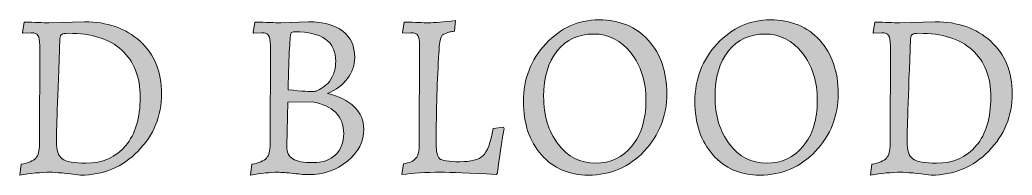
# Model space of a CAD drawing. Header units: inches. Extents: x 30.96 to 37.97, y -31.95 to -24.6.
# Drawn here: x 34.34 to 37.872, y -31.927 to -31.376 of the extents above; entities that cross this region are included whole.
import ezdxf

# ---------------------------------------------------------------- set-up
doc = ezdxf.new("R2010")
doc.units = ezdxf.units.IN
doc.header["$MEASUREMENT"] = 0
doc.layers.add('Layer 3', color=7, linetype='Continuous')

msp = doc.modelspace()

# ---------------------------------------------------------------- hatches: boundary and pattern name
at = {"layer": 'Layer 3', "true_color": 0xffffff}
h = msp.add_hatch(color=7, dxfattribs=at)
h.dxf.hatch_style = 2
edge = h.paths.add_edge_path()
edge.add_spline(control_points=[(34.5555, -31.9271), (34.5038, -31.9205), (34.468, -31.9171), (34.4479, -31.9171), (34.4146, -31.9171), (34.3785, -31.9205), (34.3396, -31.9271), (34.3396, -31.9271), (34.3446, -31.8888), (34.3446, -31.8888), (34.3702, -31.8838), (34.3874, -31.8764), (34.3963, -31.8667), (34.4052, -31.857), (34.4096, -31.8404), (34.4096, -31.8171), (34.4096, -31.8171), (34.4104, -31.467), (34.4104, -31.467), (34.4104, -31.4492), (34.4084, -31.4373), (34.4042, -31.4311), (34.4, -31.4251), (34.3918, -31.422), (34.3796, -31.422), (34.3796, -31.422), (34.3513, -31.4236), (34.3513, -31.4236), (34.3513, -31.4236), (34.3496, -31.4203), (34.3496, -31.4203), (34.3496, -31.4203), (34.3554, -31.3836), (34.3554, -31.3836), (34.3927, -31.3853), (34.4218, -31.3861), (34.443, -31.3861), (34.443, -31.3861), (34.5696, -31.3828), (34.5696, -31.3828), (34.6507, -31.3828), (34.7168, -31.4058), (34.7677, -31.452), (34.8184, -31.4981), (34.8439, -31.5604), (34.8439, -31.6387), (34.8439, -31.717), (34.8162, -31.7847), (34.7606, -31.8417), (34.705, -31.8986), (34.6366, -31.9271), (34.5555, -31.9271)], knot_values=[0, 0, 0, 0, 1, 1, 1, 2, 2, 2, 3, 3, 3, 4, 4, 4, 5, 5, 5, 6, 6, 6, 7, 7, 7, 8, 8, 8, 9, 9, 9, 10, 10, 10, 11, 11, 11, 12, 12, 12, 13, 13, 13, 14, 14, 14, 15, 15, 15, 16, 16, 16, 17, 17, 17, 17], degree=3, periodic=1)
edge = h.paths.add_edge_path()
edge.add_spline(control_points=[(34.5122, -31.4236), (34.5005, -31.4236), (34.4927, -31.4249), (34.4888, -31.4274), (34.4849, -31.4299), (34.4827, -31.4347), (34.4821, -31.442), (34.4738, -31.656), (34.4696, -31.778), (34.4696, -31.8083), (34.4696, -31.8386), (34.4766, -31.8589), (34.4905, -31.8692), (34.5044, -31.8795), (34.5324, -31.8846), (34.5746, -31.8846), (34.6347, -31.8846), (34.6819, -31.8639), (34.7164, -31.8225), (34.7508, -31.7811), (34.7681, -31.724), (34.7681, -31.6512), (34.7681, -31.5784), (34.746, -31.5223), (34.7018, -31.4828), (34.6576, -31.4434), (34.5944, -31.4236), (34.5122, -31.4236)], knot_values=[0, 0, 0, 0, 1, 1, 1, 2, 2, 2, 3, 3, 3, 4, 4, 4, 5, 5, 5, 6, 6, 6, 7, 7, 7, 8, 8, 8, 9, 9, 9, 9], degree=3, periodic=1)
h = msp.add_hatch(color=7, dxfattribs=at)
h.dxf.hatch_style = 2
edge = h.paths.add_edge_path()
edge.add_spline(control_points=[(35.314, -31.9213), (35.2895, -31.9185), (35.2707, -31.9171), (35.2573, -31.9171), (35.2317, -31.9171), (35.1995, -31.9205), (35.1606, -31.9271), (35.1606, -31.9271), (35.1656, -31.8888), (35.1656, -31.8888), (35.1912, -31.8838), (35.2084, -31.8764), (35.2173, -31.8667), (35.2262, -31.857), (35.2306, -31.8404), (35.2306, -31.8171), (35.2306, -31.8171), (35.2315, -31.467), (35.2315, -31.467), (35.2315, -31.4492), (35.2294, -31.4373), (35.2252, -31.4311), (35.221, -31.4251), (35.2128, -31.422), (35.2006, -31.422), (35.2006, -31.422), (35.1723, -31.4236), (35.1723, -31.4236), (35.1723, -31.4236), (35.1706, -31.4203), (35.1706, -31.4203), (35.1706, -31.4203), (35.1764, -31.3836), (35.1764, -31.3836), (35.217, -31.3853), (35.2478, -31.3861), (35.269, -31.3861), (35.269, -31.3861), (35.3674, -31.3828), (35.3674, -31.3828), (35.4201, -31.3828), (35.4607, -31.3938), (35.4891, -31.4157), (35.5174, -31.4377), (35.5316, -31.4689), (35.5316, -31.5095), (35.5316, -31.5373), (35.5231, -31.5623), (35.5061, -31.5845), (35.4892, -31.6068), (35.4654, -31.6245), (35.4349, -31.6378), (35.4754, -31.6467), (35.5071, -31.6623), (35.5299, -31.6845), (35.5527, -31.7068), (35.5641, -31.7334), (35.5641, -31.7646), (35.5641, -31.8079), (35.5446, -31.8456), (35.5057, -31.8775), (35.4668, -31.9095), (35.421, -31.9254), (35.3682, -31.9254), (35.3565, -31.9254), (35.3385, -31.9241), (35.314, -31.9213)], knot_values=[0, 0, 0, 0, 1, 1, 1, 2, 2, 2, 3, 3, 3, 4, 4, 4, 5, 5, 5, 6, 6, 6, 7, 7, 7, 8, 8, 8, 9, 9, 9, 10, 10, 10, 11, 11, 11, 12, 12, 12, 13, 13, 13, 14, 14, 14, 15, 15, 15, 16, 16, 16, 17, 17, 17, 18, 18, 18, 19, 19, 19, 20, 20, 20, 21, 21, 21, 22, 22, 22, 22], degree=3, periodic=1)
edge = h.paths.add_edge_path()
edge.add_spline(control_points=[(35.3115, -31.8696), (35.3259, -31.8785), (35.3501, -31.8829), (35.384, -31.8829), (35.4179, -31.8829), (35.4445, -31.8736), (35.4636, -31.855), (35.4828, -31.8364), (35.4924, -31.8113), (35.4924, -31.7796), (35.4924, -31.7179), (35.4549, -31.6804), (35.3799, -31.6671), (35.3799, -31.6671), (35.2932, -31.6687), (35.2932, -31.6687), (35.2932, -31.6687), (35.2898, -31.8246), (35.2898, -31.8246), (35.2898, -31.8457), (35.2971, -31.8607), (35.3115, -31.8696)], knot_values=[0, 0, 0, 0, 1, 1, 1, 2, 2, 2, 3, 3, 3, 4, 4, 4, 5, 5, 5, 6, 6, 6, 7, 7, 7, 7], degree=3, periodic=1)
edge = h.paths.add_edge_path()
edge.add_spline(control_points=[(35.464, -31.5237), (35.464, -31.4881), (35.4521, -31.4617), (35.4282, -31.4445), (35.4043, -31.4273), (35.3674, -31.4186), (35.3173, -31.4186), (35.3118, -31.4186), (35.3079, -31.4198), (35.3056, -31.422), (35.3012, -31.4281), (35.2976, -31.4956), (35.2948, -31.6245), (35.347, -31.629), (35.3758, -31.6311), (35.3811, -31.6308), (35.3864, -31.6305), (35.3907, -31.6298), (35.394, -31.6287), (35.3973, -31.6276), (35.4036, -31.6244), (35.4128, -31.6191), (35.4219, -31.6138), (35.43, -31.6076), (35.4369, -31.6004), (35.4439, -31.5931), (35.4501, -31.5827), (35.4557, -31.5691), (35.4613, -31.5555), (35.464, -31.5403), (35.464, -31.5237)], knot_values=[0, 0, 0, 0, 1, 1, 1, 2, 2, 2, 3, 3, 3, 4, 4, 4, 5, 5, 5, 6, 6, 6, 7, 7, 7, 8, 8, 8, 9, 9, 9, 10, 10, 10, 10], degree=3, periodic=1)
h = msp.add_hatch(color=7, dxfattribs=at)
h.dxf.hatch_style = 2
edge = h.paths.add_edge_path()
edge.add_spline(control_points=[(36.0359, -31.9246), (35.9392, -31.9196), (35.8731, -31.9171), (35.8375, -31.9171), (35.7836, -31.9171), (35.7378, -31.9199), (35.7, -31.9254), (35.7, -31.9254), (35.7049, -31.8871), (35.7049, -31.8871), (35.7266, -31.8838), (35.7415, -31.8772), (35.7495, -31.8675), (35.7576, -31.8578), (35.7616, -31.841), (35.7616, -31.8171), (35.7616, -31.8171), (35.7625, -31.467), (35.7625, -31.467), (35.7625, -31.4492), (35.7604, -31.4373), (35.7562, -31.4311), (35.752, -31.4251), (35.7438, -31.422), (35.7316, -31.422), (35.7316, -31.422), (35.7033, -31.4236), (35.7033, -31.4236), (35.7033, -31.4236), (35.7016, -31.4203), (35.7016, -31.4203), (35.7016, -31.4203), (35.7074, -31.3836), (35.7074, -31.3836), (35.7486, -31.3853), (35.7772, -31.3861), (35.7933, -31.3861), (35.8155, -31.3861), (35.8478, -31.3836), (35.89, -31.3786), (35.89, -31.3786), (35.8867, -31.4162), (35.8867, -31.4162), (35.8806, -31.4173), (35.8751, -31.4182), (35.8704, -31.419), (35.8657, -31.4199), (35.8615, -31.4211), (35.8579, -31.4228), (35.8543, -31.4245), (35.8512, -31.4257), (35.8487, -31.4266), (35.8463, -31.4274), (35.844, -31.4296), (35.8421, -31.4332), (35.8401, -31.4368), (35.8387, -31.4393), (35.8379, -31.4407), (35.8371, -31.4421), (35.8362, -31.4455), (35.8354, -31.4508), (35.8346, -31.456), (35.8339, -31.4598), (35.8333, -31.462), (35.8322, -31.4731), (35.8317, -31.4837), (35.8317, -31.4937), (35.825, -31.5865), (35.8217, -31.6937), (35.8217, -31.8154), (35.8217, -31.8438), (35.8257, -31.8616), (35.8338, -31.8687), (35.8418, -31.876), (35.8657, -31.8796), (35.9054, -31.8796), (35.9451, -31.8796), (35.9726, -31.8727), (35.988, -31.8587), (36.0032, -31.8449), (36.0156, -31.8124), (36.025, -31.7612), (36.025, -31.7612), (36.0617, -31.7571), (36.0617, -31.7571), (36.0617, -31.7571), (36.0642, -31.7612), (36.0642, -31.7612), (36.0542, -31.8118), (36.0462, -31.8646), (36.0401, -31.9196), (36.0401, -31.9196), (36.0359, -31.9246), (36.0359, -31.9246)], knot_values=[0, 0, 0, 0, 1, 1, 1, 2, 2, 2, 3, 3, 3, 4, 4, 4, 5, 5, 5, 6, 6, 6, 7, 7, 7, 8, 8, 8, 9, 9, 9, 10, 10, 10, 11, 11, 11, 12, 12, 12, 13, 13, 13, 14, 14, 14, 15, 15, 15, 16, 16, 16, 17, 17, 17, 18, 18, 18, 19, 19, 19, 20, 20, 20, 21, 21, 21, 22, 22, 22, 23, 23, 23, 24, 24, 24, 25, 25, 25, 26, 26, 26, 27, 27, 27, 28, 28, 28, 29, 29, 29, 30, 30, 30, 31, 31, 31, 31], degree=3, periodic=1)
h = msp.add_hatch(color=7, dxfattribs=at)
h.dxf.hatch_style = 2
edge = h.paths.add_edge_path()
edge.add_spline(control_points=[(36.3634, -31.9271), (36.2951, -31.9271), (36.2395, -31.9032), (36.1967, -31.8554), (36.154, -31.8077), (36.1325, -31.7442), (36.1325, -31.665), (36.1325, -31.5858), (36.1589, -31.5178), (36.2117, -31.4612), (36.2645, -31.4045), (36.3276, -31.3761), (36.401, -31.3761), (36.4743, -31.3761), (36.5329, -31.4), (36.5768, -31.4478), (36.6207, -31.4956), (36.6427, -31.5591), (36.6427, -31.6383), (36.6427, -31.7175), (36.6159, -31.7854), (36.5623, -31.8421), (36.5086, -31.8988), (36.4423, -31.9271), (36.3634, -31.9271)], knot_values=[0, 0, 0, 0, 1, 1, 1, 2, 2, 2, 3, 3, 3, 4, 4, 4, 5, 5, 5, 6, 6, 6, 7, 7, 7, 8, 8, 8, 8], degree=3, periodic=1)
edge = h.paths.add_edge_path()
edge.add_spline(control_points=[(36.2042, -31.6479), (36.2042, -31.7157), (36.2214, -31.7721), (36.2559, -31.8171), (36.2904, -31.8621), (36.3344, -31.8846), (36.388, -31.8846), (36.4417, -31.8846), (36.4851, -31.8645), (36.5185, -31.8241), (36.5518, -31.7839), (36.5685, -31.73), (36.5685, -31.6624), (36.5685, -31.5949), (36.5508, -31.5386), (36.5156, -31.4937), (36.4803, -31.4487), (36.4357, -31.4262), (36.3818, -31.4262), (36.3278, -31.4262), (36.2848, -31.4462), (36.2526, -31.4861), (36.2203, -31.5262), (36.2042, -31.5801), (36.2042, -31.6479)], knot_values=[0, 0, 0, 0, 1, 1, 1, 2, 2, 2, 3, 3, 3, 4, 4, 4, 5, 5, 5, 6, 6, 6, 7, 7, 7, 8, 8, 8, 8], degree=3, periodic=1)
h = msp.add_hatch(color=7, dxfattribs=at)
h.dxf.hatch_style = 2
edge = h.paths.add_edge_path()
edge.add_spline(control_points=[(36.9736, -31.9271), (36.9052, -31.9271), (36.8496, -31.9032), (36.8069, -31.8554), (36.7641, -31.8077), (36.7427, -31.7442), (36.7427, -31.665), (36.7427, -31.5858), (36.7691, -31.5178), (36.8219, -31.4612), (36.8747, -31.4045), (36.9377, -31.3761), (37.0111, -31.3761), (37.0845, -31.3761), (37.1431, -31.4), (37.187, -31.4478), (37.2309, -31.4956), (37.2528, -31.5591), (37.2528, -31.6383), (37.2528, -31.7175), (37.226, -31.7854), (37.1724, -31.8421), (37.1187, -31.8988), (37.0525, -31.9271), (36.9736, -31.9271)], knot_values=[0, 0, 0, 0, 1, 1, 1, 2, 2, 2, 3, 3, 3, 4, 4, 4, 5, 5, 5, 6, 6, 6, 7, 7, 7, 8, 8, 8, 8], degree=3, periodic=1)
edge = h.paths.add_edge_path()
edge.add_spline(control_points=[(36.8144, -31.6479), (36.8144, -31.7157), (36.8316, -31.7721), (36.8661, -31.8171), (36.9005, -31.8621), (36.9445, -31.8846), (36.9982, -31.8846), (37.0518, -31.8846), (37.0953, -31.8645), (37.1286, -31.8241), (37.162, -31.7839), (37.1786, -31.73), (37.1786, -31.6624), (37.1786, -31.5949), (37.161, -31.5386), (37.1257, -31.4937), (37.0904, -31.4487), (37.0458, -31.4262), (36.9919, -31.4262), (36.938, -31.4262), (36.895, -31.4462), (36.8627, -31.4861), (36.8305, -31.5262), (36.8144, -31.5801), (36.8144, -31.6479)], knot_values=[0, 0, 0, 0, 1, 1, 1, 2, 2, 2, 3, 3, 3, 4, 4, 4, 5, 5, 5, 6, 6, 6, 7, 7, 7, 8, 8, 8, 8], degree=3, periodic=1)
h = msp.add_hatch(color=7, dxfattribs=at)
h.dxf.hatch_style = 2
edge = h.paths.add_edge_path()
edge.add_spline(control_points=[(37.5837, -31.9271), (37.5321, -31.9205), (37.4962, -31.9171), (37.4762, -31.9171), (37.4429, -31.9171), (37.4068, -31.9205), (37.3679, -31.9271), (37.3679, -31.9271), (37.3728, -31.8888), (37.3728, -31.8888), (37.3984, -31.8838), (37.4156, -31.8764), (37.4245, -31.8667), (37.4334, -31.857), (37.4378, -31.8404), (37.4378, -31.8171), (37.4378, -31.8171), (37.4387, -31.467), (37.4387, -31.467), (37.4387, -31.4492), (37.4366, -31.4373), (37.4325, -31.4311), (37.4283, -31.4251), (37.42, -31.422), (37.4079, -31.422), (37.4079, -31.422), (37.3795, -31.4236), (37.3795, -31.4236), (37.3795, -31.4236), (37.3779, -31.4203), (37.3779, -31.4203), (37.3779, -31.4203), (37.3837, -31.3836), (37.3837, -31.3836), (37.4209, -31.3853), (37.4501, -31.3861), (37.4712, -31.3861), (37.4712, -31.3861), (37.5979, -31.3828), (37.5979, -31.3828), (37.679, -31.3828), (37.745, -31.4058), (37.7959, -31.452), (37.8467, -31.4981), (37.8722, -31.5604), (37.8722, -31.6387), (37.8722, -31.717), (37.8444, -31.7847), (37.7888, -31.8417), (37.7332, -31.8986), (37.6649, -31.9271), (37.5837, -31.9271)], knot_values=[0, 0, 0, 0, 1, 1, 1, 2, 2, 2, 3, 3, 3, 4, 4, 4, 5, 5, 5, 6, 6, 6, 7, 7, 7, 8, 8, 8, 9, 9, 9, 10, 10, 10, 11, 11, 11, 12, 12, 12, 13, 13, 13, 14, 14, 14, 15, 15, 15, 16, 16, 16, 17, 17, 17, 17], degree=3, periodic=1)
edge = h.paths.add_edge_path()
edge.add_spline(control_points=[(37.5404, -31.4236), (37.5287, -31.4236), (37.5209, -31.4249), (37.517, -31.4274), (37.5132, -31.4299), (37.5109, -31.4347), (37.5104, -31.442), (37.502, -31.656), (37.4979, -31.778), (37.4979, -31.8083), (37.4979, -31.8386), (37.5048, -31.8589), (37.5187, -31.8692), (37.5326, -31.8795), (37.5606, -31.8846), (37.6029, -31.8846), (37.6629, -31.8846), (37.7101, -31.8639), (37.7446, -31.8225), (37.779, -31.7811), (37.7963, -31.724), (37.7963, -31.6512), (37.7963, -31.5784), (37.7742, -31.5223), (37.73, -31.4828), (37.6859, -31.4434), (37.6226, -31.4236), (37.5404, -31.4236)], knot_values=[0, 0, 0, 0, 1, 1, 1, 2, 2, 2, 3, 3, 3, 4, 4, 4, 5, 5, 5, 6, 6, 6, 7, 7, 7, 8, 8, 8, 9, 9, 9, 9], degree=3, periodic=1)

# ---------------------------------------------------------------- linework, layer by layer
at = {"layer": 'Layer 3', "lineweight": 0}
for points, knots in [([(34.5555, -31.9271), (34.5038, -31.9205), (34.468, -31.9171), (34.4479, -31.9171), (34.4146, -31.9171), (34.3785, -31.9205), (34.3396, -31.9271), (34.3396, -31.9271), (34.3446, -31.8888), (34.3446, -31.8888), (34.3702, -31.8838), (34.3874, -31.8764), (34.3963, -31.8667), (34.4052, -31.857), (34.4096, -31.8404), (34.4096, -31.8171), (34.4096, -31.8171), (34.4104, -31.467), (34.4104, -31.467), (34.4104, -31.4492), (34.4084, -31.4373), (34.4042, -31.4311), (34.4, -31.4251), (34.3918, -31.422), (34.3796, -31.422), (34.3796, -31.422), (34.3513, -31.4236), (34.3513, -31.4236), (34.3513, -31.4236), (34.3496, -31.4203), (34.3496, -31.4203), (34.3496, -31.4203), (34.3554, -31.3836), (34.3554, -31.3836), (34.3927, -31.3853), (34.4218, -31.3861), (34.443, -31.3861), (34.443, -31.3861), (34.5696, -31.3828), (34.5696, -31.3828), (34.6507, -31.3828), (34.7168, -31.4058), (34.7677, -31.452), (34.8184, -31.4981), (34.8439, -31.5604), (34.8439, -31.6387), (34.8439, -31.717), (34.8162, -31.7847), (34.7606, -31.8417), (34.705, -31.8986), (34.6366, -31.9271), (34.5555, -31.9271)], [0, 0, 0, 0, 1, 1, 1, 2, 2, 2, 3, 3, 3, 4, 4, 4, 5, 5, 5, 6, 6, 6, 7, 7, 7, 8, 8, 8, 9, 9, 9, 10, 10, 10, 11, 11, 11, 12, 12, 12, 13, 13, 13, 14, 14, 14, 15, 15, 15, 16, 16, 16, 17, 17, 17, 17]), ([(35.314, -31.9213), (35.2895, -31.9185), (35.2707, -31.9171), (35.2573, -31.9171), (35.2317, -31.9171), (35.1995, -31.9205), (35.1606, -31.9271), (35.1606, -31.9271), (35.1656, -31.8888), (35.1656, -31.8888), (35.1912, -31.8838), (35.2084, -31.8764), (35.2173, -31.8667), (35.2262, -31.857), (35.2306, -31.8404), (35.2306, -31.8171), (35.2306, -31.8171), (35.2315, -31.467), (35.2315, -31.467), (35.2315, -31.4492), (35.2294, -31.4373), (35.2252, -31.4311), (35.221, -31.4251), (35.2128, -31.422), (35.2006, -31.422), (35.2006, -31.422), (35.1723, -31.4236), (35.1723, -31.4236), (35.1723, -31.4236), (35.1706, -31.4203), (35.1706, -31.4203), (35.1706, -31.4203), (35.1764, -31.3836), (35.1764, -31.3836), (35.217, -31.3853), (35.2478, -31.3861), (35.269, -31.3861), (35.269, -31.3861), (35.3674, -31.3828), (35.3674, -31.3828), (35.4201, -31.3828), (35.4607, -31.3938), (35.4891, -31.4157), (35.5174, -31.4377), (35.5316, -31.4689), (35.5316, -31.5095), (35.5316, -31.5373), (35.5231, -31.5623), (35.5061, -31.5845), (35.4892, -31.6068), (35.4654, -31.6245), (35.4349, -31.6378), (35.4754, -31.6467), (35.5071, -31.6623), (35.5299, -31.6845), (35.5527, -31.7068), (35.5641, -31.7334), (35.5641, -31.7646), (35.5641, -31.8079), (35.5446, -31.8456), (35.5057, -31.8775), (35.4668, -31.9095), (35.421, -31.9254), (35.3682, -31.9254), (35.3565, -31.9254), (35.3385, -31.9241), (35.314, -31.9213)], [0, 0, 0, 0, 1, 1, 1, 2, 2, 2, 3, 3, 3, 4, 4, 4, 5, 5, 5, 6, 6, 6, 7, 7, 7, 8, 8, 8, 9, 9, 9, 10, 10, 10, 11, 11, 11, 12, 12, 12, 13, 13, 13, 14, 14, 14, 15, 15, 15, 16, 16, 16, 17, 17, 17, 18, 18, 18, 19, 19, 19, 20, 20, 20, 21, 21, 21, 22, 22, 22, 22]), ([(36.0359, -31.9246), (35.9392, -31.9196), (35.8731, -31.9171), (35.8375, -31.9171), (35.7836, -31.9171), (35.7378, -31.9199), (35.7, -31.9254), (35.7, -31.9254), (35.7049, -31.8871), (35.7049, -31.8871), (35.7266, -31.8838), (35.7415, -31.8772), (35.7495, -31.8675), (35.7576, -31.8578), (35.7616, -31.841), (35.7616, -31.8171), (35.7616, -31.8171), (35.7625, -31.467), (35.7625, -31.467), (35.7625, -31.4492), (35.7604, -31.4373), (35.7562, -31.4311), (35.752, -31.4251), (35.7438, -31.422), (35.7316, -31.422), (35.7316, -31.422), (35.7033, -31.4236), (35.7033, -31.4236), (35.7033, -31.4236), (35.7016, -31.4203), (35.7016, -31.4203), (35.7016, -31.4203), (35.7074, -31.3836), (35.7074, -31.3836), (35.7486, -31.3853), (35.7772, -31.3861), (35.7933, -31.3861), (35.8155, -31.3861), (35.8478, -31.3836), (35.89, -31.3786), (35.89, -31.3786), (35.8867, -31.4162), (35.8867, -31.4162), (35.8806, -31.4173), (35.8751, -31.4182), (35.8704, -31.419), (35.8657, -31.4199), (35.8615, -31.4211), (35.8579, -31.4228), (35.8543, -31.4245), (35.8512, -31.4257), (35.8487, -31.4266), (35.8463, -31.4274), (35.844, -31.4296), (35.8421, -31.4332), (35.8401, -31.4368), (35.8387, -31.4393), (35.8379, -31.4407), (35.8371, -31.4421), (35.8362, -31.4455), (35.8354, -31.4508), (35.8346, -31.456), (35.8339, -31.4598), (35.8333, -31.462), (35.8322, -31.4731), (35.8317, -31.4837), (35.8317, -31.4937), (35.825, -31.5865), (35.8217, -31.6937), (35.8217, -31.8154), (35.8217, -31.8438), (35.8257, -31.8616), (35.8338, -31.8687), (35.8418, -31.876), (35.8657, -31.8796), (35.9054, -31.8796), (35.9451, -31.8796), (35.9726, -31.8727), (35.988, -31.8587), (36.0032, -31.8449), (36.0156, -31.8124), (36.025, -31.7612), (36.025, -31.7612), (36.0617, -31.7571), (36.0617, -31.7571), (36.0617, -31.7571), (36.0642, -31.7612), (36.0642, -31.7612), (36.0542, -31.8118), (36.0462, -31.8646), (36.0401, -31.9196), (36.0401, -31.9196), (36.0359, -31.9246), (36.0359, -31.9246)], [0, 0, 0, 0, 1, 1, 1, 2, 2, 2, 3, 3, 3, 4, 4, 4, 5, 5, 5, 6, 6, 6, 7, 7, 7, 8, 8, 8, 9, 9, 9, 10, 10, 10, 11, 11, 11, 12, 12, 12, 13, 13, 13, 14, 14, 14, 15, 15, 15, 16, 16, 16, 17, 17, 17, 18, 18, 18, 19, 19, 19, 20, 20, 20, 21, 21, 21, 22, 22, 22, 23, 23, 23, 24, 24, 24, 25, 25, 25, 26, 26, 26, 27, 27, 27, 28, 28, 28, 29, 29, 29, 30, 30, 30, 31, 31, 31, 31]), ([(36.3634, -31.9271), (36.2951, -31.9271), (36.2395, -31.9032), (36.1967, -31.8554), (36.154, -31.8077), (36.1325, -31.7442), (36.1325, -31.665), (36.1325, -31.5858), (36.1589, -31.5178), (36.2117, -31.4612), (36.2645, -31.4045), (36.3276, -31.3761), (36.401, -31.3761), (36.4743, -31.3761), (36.5329, -31.4), (36.5768, -31.4478), (36.6207, -31.4956), (36.6427, -31.5591), (36.6427, -31.6383), (36.6427, -31.7175), (36.6159, -31.7854), (36.5623, -31.8421), (36.5086, -31.8988), (36.4423, -31.9271), (36.3634, -31.9271)], [0, 0, 0, 0, 1, 1, 1, 2, 2, 2, 3, 3, 3, 4, 4, 4, 5, 5, 5, 6, 6, 6, 7, 7, 7, 8, 8, 8, 8]), ([(36.9736, -31.9271), (36.9052, -31.9271), (36.8496, -31.9032), (36.8069, -31.8554), (36.7641, -31.8077), (36.7427, -31.7442), (36.7427, -31.665), (36.7427, -31.5858), (36.7691, -31.5178), (36.8219, -31.4612), (36.8747, -31.4045), (36.9377, -31.3761), (37.0111, -31.3761), (37.0845, -31.3761), (37.1431, -31.4), (37.187, -31.4478), (37.2309, -31.4956), (37.2528, -31.5591), (37.2528, -31.6383), (37.2528, -31.7175), (37.226, -31.7854), (37.1724, -31.8421), (37.1187, -31.8988), (37.0525, -31.9271), (36.9736, -31.9271)], [0, 0, 0, 0, 1, 1, 1, 2, 2, 2, 3, 3, 3, 4, 4, 4, 5, 5, 5, 6, 6, 6, 7, 7, 7, 8, 8, 8, 8]), ([(37.5837, -31.9271), (37.5321, -31.9205), (37.4962, -31.9171), (37.4762, -31.9171), (37.4429, -31.9171), (37.4068, -31.9205), (37.3679, -31.9271), (37.3679, -31.9271), (37.3728, -31.8888), (37.3728, -31.8888), (37.3984, -31.8838), (37.4156, -31.8764), (37.4245, -31.8667), (37.4334, -31.857), (37.4378, -31.8404), (37.4378, -31.8171), (37.4378, -31.8171), (37.4387, -31.467), (37.4387, -31.467), (37.4387, -31.4492), (37.4366, -31.4373), (37.4325, -31.4311), (37.4283, -31.4251), (37.42, -31.422), (37.4079, -31.422), (37.4079, -31.422), (37.3795, -31.4236), (37.3795, -31.4236), (37.3795, -31.4236), (37.3779, -31.4203), (37.3779, -31.4203), (37.3779, -31.4203), (37.3837, -31.3836), (37.3837, -31.3836), (37.4209, -31.3853), (37.4501, -31.3861), (37.4712, -31.3861), (37.4712, -31.3861), (37.5979, -31.3828), (37.5979, -31.3828), (37.679, -31.3828), (37.745, -31.4058), (37.7959, -31.452), (37.8467, -31.4981), (37.8722, -31.5604), (37.8722, -31.6387), (37.8722, -31.717), (37.8444, -31.7847), (37.7888, -31.8417), (37.7332, -31.8986), (37.6649, -31.9271), (37.5837, -31.9271)], [0, 0, 0, 0, 1, 1, 1, 2, 2, 2, 3, 3, 3, 4, 4, 4, 5, 5, 5, 6, 6, 6, 7, 7, 7, 8, 8, 8, 9, 9, 9, 10, 10, 10, 11, 11, 11, 12, 12, 12, 13, 13, 13, 14, 14, 14, 15, 15, 15, 16, 16, 16, 17, 17, 17, 17]), ([(34.5122, -31.4236), (34.5005, -31.4236), (34.4927, -31.4249), (34.4888, -31.4274), (34.4849, -31.4299), (34.4827, -31.4347), (34.4821, -31.442), (34.4738, -31.656), (34.4696, -31.778), (34.4696, -31.8083), (34.4696, -31.8386), (34.4766, -31.8589), (34.4905, -31.8692), (34.5044, -31.8795), (34.5324, -31.8846), (34.5746, -31.8846), (34.6347, -31.8846), (34.6819, -31.8639), (34.7164, -31.8225), (34.7508, -31.7811), (34.7681, -31.724), (34.7681, -31.6512), (34.7681, -31.5784), (34.746, -31.5223), (34.7018, -31.4828), (34.6576, -31.4434), (34.5944, -31.4236), (34.5122, -31.4236)], [0, 0, 0, 0, 1, 1, 1, 2, 2, 2, 3, 3, 3, 4, 4, 4, 5, 5, 5, 6, 6, 6, 7, 7, 7, 8, 8, 8, 9, 9, 9, 9]), ([(35.464, -31.5237), (35.464, -31.4881), (35.4521, -31.4617), (35.4282, -31.4445), (35.4043, -31.4273), (35.3674, -31.4186), (35.3173, -31.4186), (35.3118, -31.4186), (35.3079, -31.4198), (35.3056, -31.422), (35.3012, -31.4281), (35.2976, -31.4956), (35.2948, -31.6245), (35.347, -31.629), (35.3758, -31.6311), (35.3811, -31.6308), (35.3864, -31.6305), (35.3907, -31.6298), (35.394, -31.6287), (35.3973, -31.6276), (35.4036, -31.6244), (35.4128, -31.6191), (35.4219, -31.6138), (35.43, -31.6076), (35.4369, -31.6004), (35.4439, -31.5931), (35.4501, -31.5827), (35.4557, -31.5691), (35.4613, -31.5555), (35.464, -31.5403), (35.464, -31.5237)], [0, 0, 0, 0, 1, 1, 1, 2, 2, 2, 3, 3, 3, 4, 4, 4, 5, 5, 5, 6, 6, 6, 7, 7, 7, 8, 8, 8, 9, 9, 9, 10, 10, 10, 10]), ([(36.2042, -31.6479), (36.2042, -31.7157), (36.2214, -31.7721), (36.2559, -31.8171), (36.2904, -31.8621), (36.3344, -31.8846), (36.388, -31.8846), (36.4417, -31.8846), (36.4851, -31.8645), (36.5185, -31.8241), (36.5518, -31.7839), (36.5685, -31.73), (36.5685, -31.6624), (36.5685, -31.5949), (36.5508, -31.5386), (36.5156, -31.4937), (36.4803, -31.4487), (36.4357, -31.4262), (36.3818, -31.4262), (36.3278, -31.4262), (36.2848, -31.4462), (36.2526, -31.4861), (36.2203, -31.5262), (36.2042, -31.5801), (36.2042, -31.6479)], [0, 0, 0, 0, 1, 1, 1, 2, 2, 2, 3, 3, 3, 4, 4, 4, 5, 5, 5, 6, 6, 6, 7, 7, 7, 8, 8, 8, 8]), ([(36.8144, -31.6479), (36.8144, -31.7157), (36.8316, -31.7721), (36.8661, -31.8171), (36.9005, -31.8621), (36.9445, -31.8846), (36.9982, -31.8846), (37.0518, -31.8846), (37.0953, -31.8645), (37.1286, -31.8241), (37.162, -31.7839), (37.1786, -31.73), (37.1786, -31.6624), (37.1786, -31.5949), (37.161, -31.5386), (37.1257, -31.4937), (37.0904, -31.4487), (37.0458, -31.4262), (36.9919, -31.4262), (36.938, -31.4262), (36.895, -31.4462), (36.8627, -31.4861), (36.8305, -31.5262), (36.8144, -31.5801), (36.8144, -31.6479)], [0, 0, 0, 0, 1, 1, 1, 2, 2, 2, 3, 3, 3, 4, 4, 4, 5, 5, 5, 6, 6, 6, 7, 7, 7, 8, 8, 8, 8]), ([(37.5404, -31.4236), (37.5287, -31.4236), (37.5209, -31.4249), (37.517, -31.4274), (37.5132, -31.4299), (37.5109, -31.4347), (37.5104, -31.442), (37.502, -31.656), (37.4979, -31.778), (37.4979, -31.8083), (37.4979, -31.8386), (37.5048, -31.8589), (37.5187, -31.8692), (37.5326, -31.8795), (37.5606, -31.8846), (37.6029, -31.8846), (37.6629, -31.8846), (37.7101, -31.8639), (37.7446, -31.8225), (37.779, -31.7811), (37.7963, -31.724), (37.7963, -31.6512), (37.7963, -31.5784), (37.7742, -31.5223), (37.73, -31.4828), (37.6859, -31.4434), (37.6226, -31.4236), (37.5404, -31.4236)], [0, 0, 0, 0, 1, 1, 1, 2, 2, 2, 3, 3, 3, 4, 4, 4, 5, 5, 5, 6, 6, 6, 7, 7, 7, 8, 8, 8, 9, 9, 9, 9]), ([(35.3115, -31.8696), (35.3259, -31.8785), (35.3501, -31.8829), (35.384, -31.8829), (35.4179, -31.8829), (35.4445, -31.8736), (35.4636, -31.855), (35.4828, -31.8364), (35.4924, -31.8113), (35.4924, -31.7796), (35.4924, -31.7179), (35.4549, -31.6804), (35.3799, -31.6671), (35.3799, -31.6671), (35.2932, -31.6687), (35.2932, -31.6687), (35.2932, -31.6687), (35.2898, -31.8246), (35.2898, -31.8246), (35.2898, -31.8457), (35.2971, -31.8607), (35.3115, -31.8696)], [0, 0, 0, 0, 1, 1, 1, 2, 2, 2, 3, 3, 3, 4, 4, 4, 5, 5, 5, 6, 6, 6, 7, 7, 7, 7])]:
    msp.add_open_spline(points, degree=3, knots=knots, dxfattribs=at)

doc.saveas('drawing.dxf')
